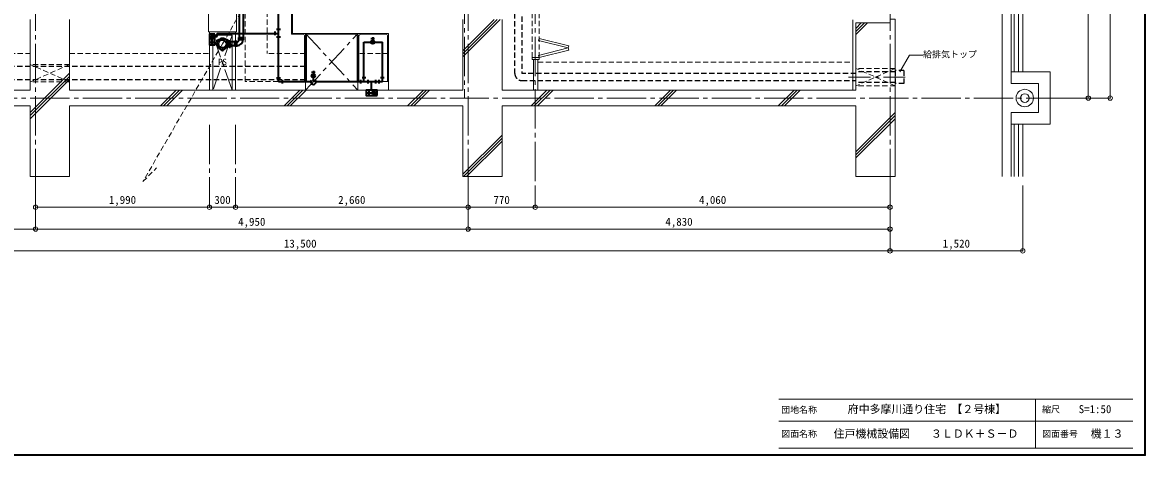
# Model space of a CAD drawing. Units: millimetres at full size, sheet at 1:50. Extents: x -9674 to 9699, y -6794 to 6791.
# Drawn here: x -3156 to 9699, y -6794 to -1833 of the extents above; entities that cross this region are included whole.
import ezdxf
from ezdxf.enums import TextEntityAlignment as Align

# ---------------------------------------------------------------- set-up
doc = ezdxf.new("R2010")
doc.units = ezdxf.units.MM
doc.header["$LTSCALE"] = 50
doc.header["$PDMODE"] = 32
doc.header["$PDSIZE"] = 50
for name, pattern in [('CHAIN1', [8, 5, -1, 1, -1]), ('CHAIN2', [12, 9, -1, 1, -1]), ('DASHED1', [1.8, 1.2, -0.6])]:
    doc.linetypes.add(name, pattern=pattern)
for name, color, linetype, lineweight in [('0-0_図面枠', 7, 'Continuous', 9), ('0-1_タイトル', 7, 'Continuous', 9), ('1-0_芯', 134, 'CHAIN2', 9), ('1-1_躯体', 134, 'Continuous', 9), ('1-2_間仕切', 134, 'Continuous', 9), ('1-3_建具', 134, 'Continuous', 9), ('1-4_仕上げ', 134, 'Continuous', 9), ('1-5_設備', 134, 'Continuous', 9), ('1-6_ﾊﾞﾙｺﾆｰ・階段', 134, 'Continuous', 9), ('1-7_その他', 134, 'DASHED1', 9), ('1-8_ハッチ', 134, 'Continuous', 9), ('1-B_寸法', 134, 'Continuous', 9), ('1-C_梁', 134, 'DASHED1', 9), ('2-0_芯', 3, 'Continuous', 35), ('2-3_建具', 4, 'Continuous', 35), ('2-7_その他', 2, 'Continuous', 25), ('2-C', 2, 'DASHED1', 25)]:
    doc.layers.add(name, color=color, linetype=linetype, lineweight=lineweight)
doc.layers.add('1-A_文字', color=134, linetype='Continuous')
doc.styles.add('ＭＳ ゴシック', font='')
doc.styles.get('ＭＳ ゴシック').set_extended_font_data('MS Gothic')

msp = doc.modelspace()

# ---------------------------------------------------------------- linework, layer by layer
at = {"layer": '0-0_図面枠'}
for p, q in [((9688.35, -6783.35), (9688.35, 6780.85)), ((9690.11, -6785.11), (9690.11, 6782.61)), ((9691.87, -6786.88), (9691.87, 6784.38)), ((9693.64, 6786.14), (9693.64, -6788.64)), ((9695.4, -6790.4), (9695.4, 6787.9)), ((9697.16, -6792.16), (9697.16, 6789.66)), ((-9673.92, -6793.93), (9698.92, -6793.93)), ((-9672.16, -6792.16), (9697.16, -6792.16)), ((-9670.4, -6790.4), (9695.4, -6790.4)), ((9693.64, -6788.64), (-9668.64, -6788.64)), ((-9666.87, -6786.88), (9691.87, -6786.88)), ((-9665.11, -6785.11), (9690.11, -6785.11)), ((-9663.35, -6783.35), (9688.35, -6783.35))]:
    msp.add_line(p, q, dxfattribs=at)
msp.add_lwpolyline([(9698.92, -6793.93), (9698.92, 6791.43), (-9673.92, 6791.43)], dxfattribs=at)
at = {"layer": '0-1_タイトル'}
for p, q in [((5503.35, -6148.35), (7653.35, -6148.35)), ((7653.35, -6148.35), (9553.35, -6148.35)), ((8439.55, -6148.35), (8439.55, -6710.85)), ((5503.35, -6398.35), (9553.35, -6398.35)), ((5503.35, -6710.85), (9553.35, -6710.85))]:
    msp.add_line(p, q, dxfattribs=at)
at = {"layer": '1-0_芯'}
for p, q in [((-3005.88, 4520.51), (-3005.88, -3699.49)), ((1944.12, 4520.51), (1944.12, -3699.49)), ((6774.12, 4520.51), (6774.12, -3699.49)), ((1905.12, -199.49), (1905.12, -2699.49)), ((2714.12, -199.49), (2714.12, -3699.49)), ((-8465.88, -2699.49), (8544.12, -2699.49)), ((-1015.88, -3006.24), (-1015.88, -3949.49)), ((-715.88, -3006.24), (-715.88, -3699.49))]:
    msp.add_line(p, q, dxfattribs=at)
at = {"layer": '1-1_躯体'}
for p, q in [((-3065.88, -1799.49), (-3065.88, -2609.49)), ((-2615.88, -1799.49), (-2615.88, -2609.49)), ((1884.12, -1799.49), (1884.12, -2609.49)), ((2334.12, -1799.49), (2334.12, -2609.49)), ((6384.12, -1839.49), (6384.12, -2609.49)), ((-3065.88, -2609.49), (-6665.88, -2609.49)), ((1884.12, -2609.49), (-2615.88, -2609.49)), ((6384.12, -2609.49), (2334.12, -2609.49)), ((-3065.88, -2789.49), (-6665.88, -2789.49)), ((-3065.88, -2789.49), (-3065.88, -3599.49)), ((1884.12, -2789.49), (-2615.88, -2789.49)), ((-2615.88, -2789.49), (-2615.88, -3599.49)), ((1884.12, -2789.49), (1884.12, -3599.49)), ((6384.12, -2789.49), (2334.12, -2789.49)), ((2334.12, -2789.49), (2334.12, -3599.49)), ((6384.12, -2789.49), (6384.12, -3599.49)), ((-3065.88, -3599.49), (-2615.88, -3599.49)), ((1884.12, -3599.49), (2334.12, -3599.49)), ((6834.12, -3599.49), (6384.12, -3599.49))]:
    msp.add_line(p, q, dxfattribs=at)
msp.add_lwpolyline([(6384.12, -1839.49), (6774.12, -1839.49), (6774.12, -1797.49), (6834.12, -1797.49), (6834.12, -3599.49)], dxfattribs=at)
at = {"layer": '1-2_間仕切'}
for p, q in [((-1015.88, -1939.49), (-1015.88, -2609.49)), ((-1015.88, -1939.49), (-715.88, -1939.49)), ((-975.88, -1979.49), (-975.88, -2609.49)), ((-715.88, -1939.49), (-715.88, -2609.49)), ((2693.12, -2609.49), (2693.12, -2259.49)), ((2744.12, -2259.49), (2744.12, -2609.49))]:
    msp.add_line(p, q, dxfattribs=at)
msp.add_lwpolyline([(-975.88, -1979.49), (-755.88, -1979.49), (-755.88, -2609.49)], dxfattribs=at)
at = {"layer": '1-3_建具', "linetype": 'DASHED1'}
for p, q in [((2676.62, -2234.49), (2676.62, -884.49)), ((2756.62, -2234.49), (2756.62, -884.49))]:
    msp.add_line(p, q, dxfattribs=at)
at = {"layer": '1-3_建具'}
for p, q in [((2750.56, -2040.46), (2756.62, -2016.21)), ((2750.56, -2040.46), (3090.11, -2125.35)), ((3096.17, -2101.1), (2756.62, -2016.21)), ((2750.56, -2210.24), (3090.11, -2125.35)), ((3096.17, -2149.6), (2756.62, -2234.49)), ((3090.11, -2125.35), (3096.17, -2101.1)), ((3090.11, -2125.35), (3096.17, -2149.6)), ((2756.62, -2259.49), (2676.62, -2259.49)), ((2750.56, -2210.24), (2756.62, -2234.49)), ((2756.62, -2234.49), (2756.62, -2259.49))]:
    msp.add_line(p, q, dxfattribs=at)
msp.add_lwpolyline([(2756.62, -2234.49), (2676.62, -2234.49), (2676.62, -2259.49)], dxfattribs=at)
at = {"layer": '1-4_仕上げ'}
for p, q in [((-1025.88, -199.49), (-1025.88, -1939.49)), ((-705.88, -1939.49), (-705.88, -269.49)), ((-1025.88, -1939.49), (-1015.88, -1939.49)), ((-705.88, -1939.49), (-715.88, -1939.49))]:
    msp.add_line(p, q, dxfattribs=at)
at = {"layer": '1-5_設備', "linetype": 'DASHED1'}
for p, q in [((-605.88, -2509.49), (-605.88, -269.49)), ((-355.88, -269.49), (-355.88, -2189.49)), ((84.12, -2509.49), (84.12, -1959.49)), ((84.12, -2189.49), (-355.88, -2189.49)), ((1034.12, -2189.49), (684.12, -2189.49)), ((1034.12, -2509.49), (-605.88, -2509.49))]:
    msp.add_line(p, q, dxfattribs=at)
at = {"layer": '1-5_設備'}
for p, q in [((-75.88, -304.49), (-75.88, -1969.49)), ((-65.88, -1959.49), (-65.88, -269.49)), ((49.12, -1969.49), (-75.88, -1969.49)), ((1034.12, -1959.49), (-65.88, -1959.49)), ((74.12, -1994.49), (74.12, -2509.49)), ((84.12, -1959.49), (84.12, -2609.49)), ((94.12, -1994.49), (94.12, -2509.49)), ((649.12, -1969.49), (119.12, -1969.49)), ((674.12, -1992.49), (674.12, -2509.49)), ((684.12, -1959.49), (684.12, -2609.49)), ((694.12, -1992.49), (694.12, -2509.49)), ((999.12, -1969.49), (719.12, -1969.49)), ((1024.12, -1992.49), (1024.12, -2509.49)), ((1034.12, -2609.49), (1034.12, -1959.49))]:
    msp.add_line(p, q, dxfattribs=at)
at = {"layer": '1-5_設備', "linetype": 'CHAIN1'}
for p, q in [((84.12, -1959.49), (684.12, -2609.49)), ((84.12, -2609.49), (684.12, -1959.49))]:
    msp.add_line(p, q, dxfattribs=at)
at = {"layer": '1-5_設備'}
for centre, start, end in [((49.12, -1994.49), 0, 90), ((119.12, -1994.49), 90, 180), ((649.12, -1994.49), 0, 90), ((719.12, -1994.49), 90, 180), ((999.12, -1994.49), 0, 90)]:
    msp.add_arc(centre, 25, start, end, dxfattribs=at)
at = {"layer": '1-6_ﾊﾞﾙｺﾆｰ・階段'}
for p, q in [((8059.12, -3599.49), (8059.12, 1593.5)), ((8194.12, -299.49), (8194.12, -2399.49)), ((8244.12, -299.49), (8244.12, -2399.49)), ((8294.12, -299.49), (8294.12, -2399.49)), ((8159.12, -2399.49), (8609.12, -2399.49)), ((8609.12, -2399.49), (8609.12, -2999.49)), ((8159.12, -2864.49), (8474.12, -2864.49)), ((8159.12, -2864.49), (8159.12, -2999.49)), ((8159.12, -2999.49), (8609.12, -2999.49)), ((8159.12, -2999.49), (8159.12, -3599.49)), ((8194.12, -2999.49), (8194.12, -3599.49)), ((8244.12, -2999.49), (8244.12, -3599.49)), ((8294.12, -2999.49), (8294.12, -3599.49))]:
    msp.add_line(p, q, dxfattribs=at)
for points in [[(8159.12, -299.49), (8159.12, -2399.49), (8159.12, -2534.49)], [(8159.12, -2534.49), (8474.12, -2534.49), (8474.12, -2864.49)]]:
    msp.add_lwpolyline(points, dxfattribs=at)
for radius in [100, 50]:
    msp.add_circle((8316.62, -2699.49), radius, dxfattribs=at)
at = {"layer": '1-7_その他', "linetype": 'CHAIN1'}
for p, q in [((-755.88, -1979.49), (-975.88, -2609.49)), ((-755.88, -2609.49), (-975.88, -1979.49)), ((6949.12, -2459.49), (6284.12, -2459.49))]:
    msp.add_line(p, q, dxfattribs=at)
at = {"layer": '1-7_その他'}
for p, q in [((-2615.88, -2314.3), (-3065.88, -2514.67)), ((-2615.88, -2314.3), (-3065.88, -2314.3)), ((-2615.88, -2514.3), (-3065.88, -2315.46)), ((6834.12, -2359.49), (6384.12, -2359.49)), ((6834.12, -2359.49), (6384.12, -2559.87)), ((6834.12, -2559.49), (6384.12, -2360.66)), ((-2615.88, -2514.3), (-3065.88, -2514.3)), ((6834.12, -2559.49), (6384.12, -2559.49))]:
    msp.add_line(p, q, dxfattribs=at)
at = {"layer": '1-8_ハッチ'}
for p, q in [((1884.12, -2229.11), (2313.74, -1799.49)), ((1884.12, -2193.75), (2278.38, -1799.49)), ((1884.12, -2158.4), (2243.03, -1799.49)), ((6349.12, -1804.49), (6349.12, -2609.49)), ((6384.12, -1971.75), (6516.38, -1839.49)), ((6384.12, -1936.39), (6481.03, -1839.49)), ((6384.12, -1901.04), (6445.67, -1839.49)), ((-3065.88, -2865.76), (-2615.88, -2415.76)), ((-3065.88, -2901.11), (-2615.88, -2451.11)), ((-3065.88, -2936.47), (-2615.88, -2486.47)), ((-1575.4, -2789.49), (-1395.4, -2609.49)), ((-1540.04, -2789.49), (-1360.04, -2609.49)), ((-1504.69, -2789.49), (-1324.69, -2609.49)), ((-161.18, -2789.49), (18.82, -2609.49)), ((-125.83, -2789.49), (54.17, -2609.49)), ((-90.47, -2789.49), (89.53, -2609.49)), ((1253.03, -2789.49), (1433.03, -2609.49)), ((1288.38, -2789.49), (1468.38, -2609.49)), ((1323.74, -2789.49), (1503.74, -2609.49)), ((2667.24, -2789.49), (2847.24, -2609.49)), ((2702.6, -2789.49), (2882.6, -2609.49)), ((2737.95, -2789.49), (2917.95, -2609.49)), ((4081.46, -2789.49), (4261.46, -2609.49)), ((4116.81, -2789.49), (4296.81, -2609.49)), ((4152.17, -2789.49), (4332.17, -2609.49)), ((5495.67, -2789.49), (5675.67, -2609.49)), ((5531.03, -2789.49), (5711.03, -2609.49)), ((5566.38, -2789.49), (5746.38, -2609.49)), ((6384.12, -3315.25), (6834.12, -2865.25)), ((6384.12, -3350.61), (6834.12, -2900.61)), ((6384.12, -3385.96), (6834.12, -2935.96)), ((1884.12, -3572.61), (2334.12, -3122.61)), ((1892.6, -3599.49), (2334.12, -3157.96)), ((1927.95, -3599.49), (2334.12, -3193.32))]:
    msp.add_line(p, q, dxfattribs=at)
at = {"layer": '1-B_寸法'}
for p, q in [((9294.12, 3520.51), (9294.12, -2699.49)), ((9044.12, -349.49), (9044.12, -2699.49)), ((8544.12, -2699.49), (9294.12, -2699.49)), ((-3005.88, -4199.49), (-3005.88, -3699.49)), ((-1015.88, -3949.49), (-1015.88, -3699.49)), ((-715.88, -3949.49), (-715.88, -3699.49)), ((1944.12, -4199.49), (1944.12, -3699.49)), ((2714.12, -3949.49), (2714.12, -3699.49)), ((6774.12, -4449.49), (6774.12, -3699.49)), ((8294.12, -4449.49), (8294.12, -3699.49)), ((-1015.88, -3949.49), (-3005.88, -3949.49)), ((-715.88, -3949.49), (-1015.88, -3949.49)), ((1944.12, -3949.49), (-715.88, -3949.49)), ((1944.12, -3949.49), (2714.12, -3949.49)), ((2714.12, -3949.49), (6774.12, -3949.49)), ((-6725.88, -4199.49), (-3005.88, -4199.49)), ((-3005.88, -4199.49), (1944.12, -4199.49)), ((1944.12, -4199.49), (6774.12, -4199.49)), ((-6725.88, -4449.49), (6774.12, -4449.49)), ((6774.12, -4449.49), (8294.12, -4449.49))]:
    msp.add_line(p, q, dxfattribs=at)
for p in [(9044.12, -2699.49), (9294.12, -2699.49), (-3005.88, -3949.49), (-1015.88, -3949.49), (-715.88, -3949.49), (1944.12, -3949.49), (2714.12, -3949.49), (6774.12, -3949.49), (-3005.88, -4199.49), (1944.12, -4199.49), (6774.12, -4199.49), (6774.12, -4449.49), (8294.12, -4449.49)]:
    msp.add_point(p, dxfattribs=at)
at = {"layer": '1-C_梁'}
for p, q in [((-6630.88, -2189.49), (-3065.88, -2189.49)), ((-2615.88, -2189.49), (-1015.88, -2189.49)), ((2744.12, -2289.49), (6349.12, -2289.49))]:
    msp.add_line(p, q, dxfattribs=at)
at = {"layer": '2-0_芯'}
for p, q in [((-673.59, -1547.81), (-673.84, -2004.73)), ((-628.93, -1548.89), (-628.93, -2005.64)), ((-932.92, -2049.23), (-927.93, -2087.24)), ((-925.61, -2036.59), (-890.21, -2021.91)), ((-807.3, -2036.59), (-842.7, -2021.91)), ((-804.98, -2087.24), (-800, -2049.23)), ((-799.08, -2048.51), (-791.46, -2048.51)), ((-791.46, -2042.51), (-791.46, -2079.01)), ((-791.46, -2042.51), (-784.46, -2042.51)), ((-784.46, -2042.51), (-784.46, -2079.01)), ((-781.46, -2079.01), (-781.46, -2042.51)), ((-781.46, -2042.51), (-774.56, -2042.51)), ((-774.56, -2079.01), (-774.56, -2042.51)), ((-726.79, -2056.26), (-774.56, -2056.26)), ((-726.79, -2105.82), (-726.79, -2052.52)), ((-726.79, -2105.82), (-726.79, -2052.52)), ((-702.29, -2052.52), (-726.79, -2052.52)), ((-702.29, -2052.52), (-726.79, -2052.52)), ((-702.29, -2105.82), (-702.29, -2052.52)), ((-702.29, -2105.82), (-702.29, -2052.52)), ((-678.43, -2029.14), (-677.93, -2004.65)), ((-678.43, -2029.14), (-677.93, -2004.65)), ((-678.43, -2029.14), (-625.14, -2030.23)), ((-677.93, -2004.65), (-624.64, -2005.73)), ((-677.93, -2004.65), (-624.64, -2005.73)), ((-625.14, -2030.23), (-624.64, -2005.73)), ((-873.76, -2151.7), (-904.18, -2128.38)), ((-859.16, -2151.7), (-828.74, -2128.38)), ((-806.7, -2104.51), (-809.84, -2104.51)), ((-806.7, -2109.51), (-806.7, -2095.7)), ((-806.7, -2109.51), (-791.46, -2109.51)), ((-791.46, -2079.01), (-791.46, -2115.51)), ((-791.46, -2115.51), (-784.46, -2115.51)), ((-784.46, -2115.51), (-784.46, -2079.01)), ((-781.46, -2079.01), (-781.46, -2115.51)), ((-781.46, -2115.51), (-774.56, -2115.51)), ((-774.56, -2079.01), (-774.56, -2115.51)), ((-726.79, -2102.08), (-774.56, -2102.08)), ((-702.29, -2105.82), (-726.79, -2105.82)), ((-702.29, -2105.82), (-726.79, -2105.82))]:
    msp.add_line(p, q, dxfattribs=at)
msp.add_lwpolyline([(-678.43, -2029.14), (-625.14, -2030.23), (-624.64, -2005.73)], dxfattribs=at)
for centre, radius in [((-921.02, -2047.67), 6), ((-866.46, -2079.17), 46), ((-811.9, -2047.67), 6), ((-866.46, -2142.17), 6)]:
    msp.add_circle(centre, radius, dxfattribs=at)
for centre, radius, start, end in [((-921.02, -2047.67), 12, 112.528, 187.472), ((-866.46, -2079.17), 62, 67.472, 112.528), ((-811.9, -2047.67), 12, 352.528, 67.472), ((-704.79, -2026.1), 30.37, 274.722, 354.111), ((-704.79, -2026.1), 75.77, 271.891, 356.943), ((-866.46, -2079.17), 62, 187.472, 232.528), ((-866.46, -2142.17), 12, 232.528, 307.472), ((-866.46, -2079.17), 62, 307.472, 352.528)]:
    msp.add_arc(centre, radius, start, end, dxfattribs=at)
at = {"layer": '2-3_建具'}
for p, q in [((-224.81, -2512.81), (-224.81, -931.32)), ((-203.21, -1914.9), (-246.41, -1914.9)), ((-1004.5, -2000.92), (-982.35, -2023.07)), ((-1001.82, -1992.99), (-974.42, -2020.4)), ((-999.81, -2016.21), (-997.64, -2018.38)), ((-996.84, -1987.36), (-968.79, -2015.42)), ((-989.74, -1983.86), (-965.29, -2008.31)), ((-984.63, -2079.58), (-984.63, -2023.2)), ((-978.98, -1984.01), (-965.44, -1997.55)), ((-953.38, -1994.4), (-927.1, -1994.4)), ((-927.1, -1994.4), (-927.1, -1959.2)), ((-927.1, -1959.2), (-224.81, -1959.2)), ((-269.1, -1937.6), (-269.1, -1980.8)), ((-203.21, -2003.49), (-246.41, -2003.49)), ((873.2, -2021.58), (833.2, -2021.58)), ((858.31, -2079.11), (833.87, -2054.66)), ((865.42, -2075.6), (837.37, -2047.55)), ((870.4, -2069.98), (842.99, -2042.57)), ((873.07, -2062.05), (850.93, -2039.9)), ((853.2, -2003.38), (853.2, -2039.77)), ((868.39, -2046.75), (866.22, -2044.58)), ((-1004.63, -2059.58), (-964.63, -2059.58)), ((753.24, -2512.81), (753.24, -2059.77)), ((753.24, -2059.77), (833.2, -2059.77)), ((847.56, -2078.96), (834.02, -2065.41)), ((873.2, -2059.77), (963.65, -2059.77)), ((963.65, -2512.81), (963.65, -2059.77)), ((193.94, -2407.37), (153.94, -2407.37)), ((179.05, -2464.9), (154.61, -2440.46)), ((186.16, -2461.4), (158.11, -2433.35)), ((191.14, -2455.78), (163.73, -2428.37)), ((193.81, -2447.84), (171.67, -2425.7)), ((173.94, -2389.18), (173.94, -2425.57)), ((189.13, -2432.55), (186.96, -2430.38)), ((-246.41, -2468.51), (-203.21, -2468.51)), ((143.6, -2512.81), (-224.81, -2512.81)), ((-180.51, -2534.41), (-180.51, -2491.21)), ((168.3, -2464.75), (154.76, -2451.21)), ((171.67, -2465.44), (171.67, -2512.81)), ((963.65, -2512.81), (204.28, -2512.81)), ((711.57, -2491.21), (711.57, -2534.41)), ((774.84, -2468.51), (731.64, -2468.51)), ((799.03, -2491.21), (799.03, -2534.41)), ((840.7, -2609.49), (840.7, -2512.81)), ((883.86, -2491.21), (883.86, -2534.41)), ((921.98, -2491.21), (921.98, -2534.41)), ((985.25, -2468.51), (942.05, -2468.51)), ((789.45, -2640.74), (845.84, -2640.74)), ((809.45, -2620.74), (809.45, -2660.74)), ((868.11, -2620.87), (845.97, -2643.02)), ((876.05, -2623.54), (848.64, -2650.95)), ((852.82, -2625.56), (850.65, -2627.72)), ((881.67, -2628.52), (853.62, -2656.57)), ((885.17, -2635.63), (860.73, -2660.08)), ((885.02, -2646.38), (871.48, -2659.93))]:
    msp.add_line(p, q, dxfattribs=at)
for points in [[(-953.38, -1965.84), (-1015.88, -1965.84), (-1015.88, -2090.84), (-953.38, -2090.84)], [(903.2, -2671.99), (903.2, -2609.49), (778.2, -2609.49), (778.2, -2671.99)]]:
    msp.add_lwpolyline(points, close=True, dxfattribs=at)
for centre in [(-984.63, -2003.2), (853.2, -2059.77), (173.94, -2445.57), (865.84, -2640.74)]:
    msp.add_circle(centre, 20, dxfattribs=at)
msp.add_arc((173.94, -2512.81), 30.34, 145.151, 39.51, dxfattribs=at)
at = {"layer": '2-7_その他', "color": 7, "lineweight": 9}
for p in [(6887.3, -2399.97), (7152.63, -2208.19)]:
    msp.add_line(p, (6998.02, -2208.19), dxfattribs=at)
at = {"layer": '2-C', "color": 7, "lineweight": 9}
for p, q in [((-866.46, -2079.17), (43.58, -502.94)), ((-866.46, -2079.17), (-1776.5, -3655.4)), ((-1776.5, -3655.4), (-1620.74, -3499.64))]:
    msp.add_line(p, q, dxfattribs=at)
at = {"layer": '2-C'}
for p, q in [((2480.44, -2419.49), (2480.44, -686.39)), ((2560.44, -686.39), (2560.44, -2419.49)), ((84.12, -2339.49), (-7115.88, -2339.49)), ((6384.12, -2419.49), (2560.44, -2419.49)), ((6834.12, -2399.49), (6384.12, -2399.49)), ((6834.12, -2384.49), (6834.12, -2534.49)), ((6934.12, -2384.49), (6834.12, -2384.49)), ((6934.12, -2384.49), (6934.12, -2534.49)), ((84.12, -2489.49), (-7115.88, -2489.49)), ((2560.44, -2499.49), (6384.12, -2499.49)), ((6834.12, -2519.49), (6384.12, -2519.49)), ((6934.12, -2534.49), (6834.12, -2534.49))]:
    msp.add_line(p, q, dxfattribs=at)
msp.add_arc((2560.44, -2419.49), 80, 180, 270, dxfattribs=at)

# ---------------------------------------------------------------- texts
at = {"layer": '0-1_タイトル', "style": 'ＭＳ ゴシック'}
for s, height, p in [('団地名称', 73.31, (5528.35, -6328.57)), ('府中多摩川通り住宅 【２号棟】', 91.64, (6290.2, -6335.85)), ('縮尺', 73.31, (8514.55, -6323.35)), ('S=1:50', 91.64, (8933.95, -6335.85)), ('図面名称', 73.31, (5528.35, -6604.6)), ('住戸機械設備図', 91.64, (6128.35, -6617.1)), ('３ＬＤＫ＋Ｓ－Ｄ', 91.64, (7243.36, -6617.1)), ('図面番号', 73.31, (8514.55, -6604.6)), ('機１３', 91.64, (9071.45, -6617.1))]:
    msp.add_text(s, height=height, dxfattribs=at).set_placement(p, align=Align.BOTTOM_LEFT)
at = {"layer": '1-A_文字', "style": 'ＭＳ ゴシック'}
msp.add_text('PS', height=73.31, dxfattribs=at).set_placement((-915.88, -2344.49), align=Align.BOTTOM_LEFT)
at = {"layer": '1-B_寸法', "style": 'ＭＳ ゴシック'}
for s, p in [('1,990', (-2167.13, -3939.49)), ('300', (-959.63, -3939.49)), ('2,660', (457.87, -3939.49)), ('770', (2235.37, -3939.49)), ('4,060', (4587.87, -3939.49)), ('4,950', (-687.13, -4189.49)), ('4,830', (4202.87, -4189.49)), ('13,500', (-163.38, -4439.49)), ('1,520', (7377.87, -4439.49))]:
    msp.add_text(s, height=91.64, dxfattribs=at).set_placement(p, align=Align.BOTTOM_LEFT)
at = {"layer": '2-7_その他', "color": 7, "style": 'ＭＳ ゴシック'}
msp.add_text('給排気トップ', height=73.31, dxfattribs=at).set_placement((7153.25, -2257.14), align=Align.BOTTOM_LEFT)

doc.saveas('drawing.dxf')
